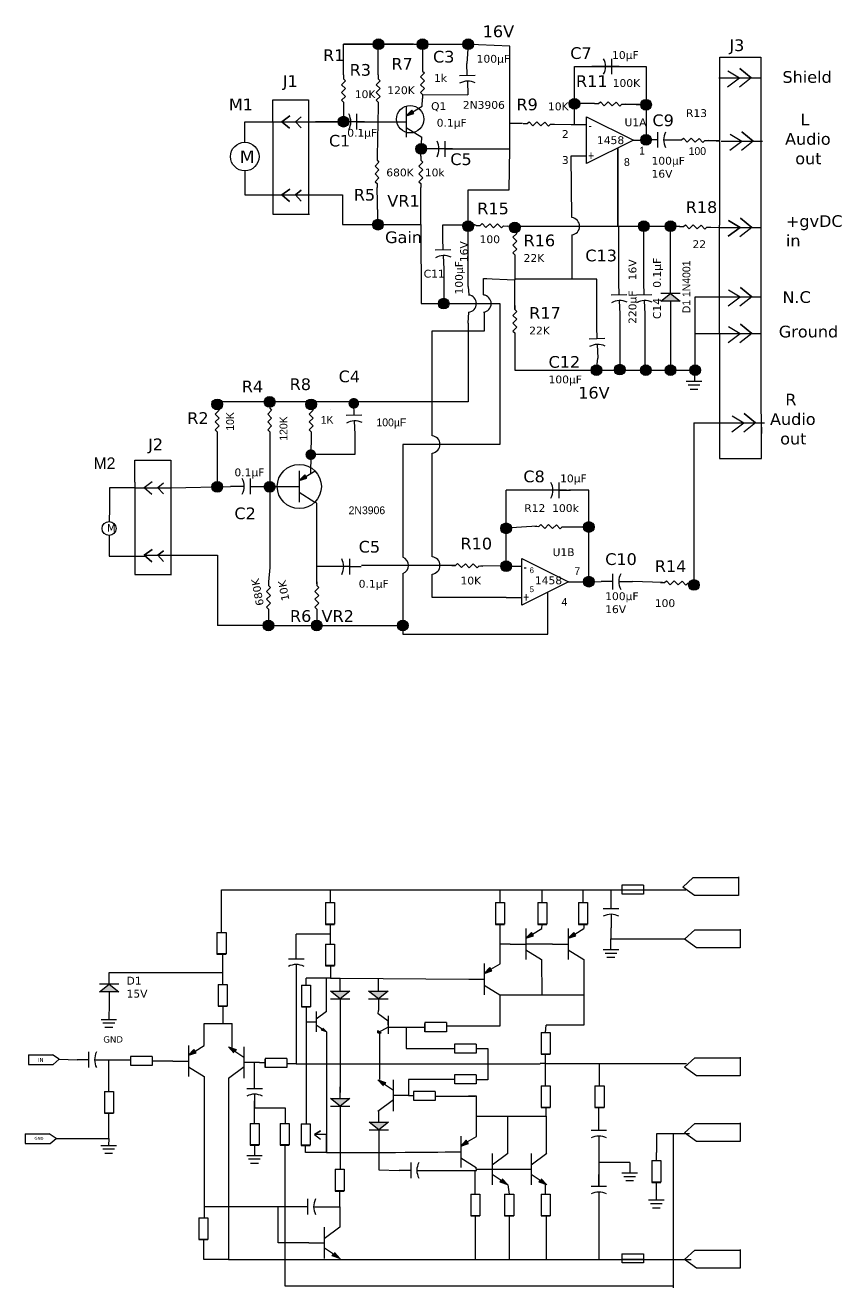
# Model space of a CAD drawing. Header units: inches. Extents: x 32.9 to 60.2, y 33.3 to 51.8.
# Drawn here: x 49.77 to 60.23, y 33.26 to 49.44 of the extents above; entities that cross this region are included whole.
import ezdxf

# ---------------------------------------------------------------- set-up
doc = ezdxf.new("R2010")
doc.units = ezdxf.units.IN
doc.header["$MEASUREMENT"] = 0
doc.linetypes.add('DASHEDX2', pattern=[1.5, 1, -0.5])

# ---------------------------------------------------------------- blocks, each defined once
blk = doc.blocks.new('Capacitor')
at = {"color": 7}
for p, q in [((0.15, 0), (0, 0)), ((0.15, -0.1), (0.15, 0.1)), ((0.225, 0), (0.4, 0))]:
    blk.add_line(p, q, dxfattribs=at)
blk.add_arc((0.4375, 0), 0.2125, 151.9275, 208.0725, dxfattribs=at)
blk = doc.blocks.new('Resistor')
at = {"color": 7}
blk.add_lwpolyline([(0, 0), (0.05, 0), (0.075, 0.025), (0.125, -0.025), (0.175, 0.025), (0.225, -0.025), (0.275, 0.025), (0.325, -0.025), (0.35, 0), (0.4, 0)], dxfattribs=at)
blk = doc.blocks.new('Transistor - PNP')
at = {"color": 7}
for p, q in [((0.200001, 0.2), (0.200001, -0.199999)), ((0.284805, 0.127992), (0.4024, 0.199023)), ((0, 0), (0.200001, 0)), ((0.271557, 0.149194), (0.200001, 0.075)), ((0.200001, 0.075), (0.298053, 0.106791)), ((0.284805, 0.127992), (0.271557, 0.149194)), ((0.298053, 0.106791), (0.284805, 0.127992)), ((0.200001, -0.074999), (0.400001, -0.199999))]:
    blk.add_line(p, q, dxfattribs=at)
blk.add_solid([(0.200001, 0.075), (0.298053, 0.106791), (0.271557, 0.149194)], dxfattribs=at)
blk = doc.blocks.new('Operational Amplifier')
at = {"color": 7}
for p, q in [((0.200001, 0.5), (0.800001, 0.200001)), ((0.200001, -0.099999), (0.200001, 0.5)), ((0, 0.400001), (0.200001, 0.400001)), ((0.800001, 0.200001), (0.200001, -0.099999)), ((0.800001, 0.200001), (1, 0.200001)), ((0, 0), (0.200001, 0))]:
    blk.add_line(p, q, dxfattribs=at)
at = {"color": 7, "width": 0.833}
for s, p in [('-', (0.222555, 0.33127)), ('+', (0.218213, -0.056269))]:
    blk.add_text(s, height=0.12, dxfattribs=at).set_placement(p)
blk = doc.blocks.new('Diode')
at = {"color": 7}
for p, q in [((0.15, 0), (0, 0)), ((0.15, 0.125), (0.25, 0)), ((0.15, -0.125), (0.15, 0.125)), ((0.25, 0), (0.15, -0.125)), ((0.25, -0.125), (0.25, 0.125)), ((0.25, 0), (0.4, 0))]:
    blk.add_line(p, q, dxfattribs=at)
blk.add_solid([(0.15, -0.125), (0.25, 0), (0.15, 0.125)], dxfattribs=at)
blk = doc.blocks.new('Ground')
at = {"color": 7}
for p, q in [((-0.1, 0), (0.1, 0)), ((0.075, -0.05), (-0.075, -0.05)), ((-0.05, -0.1), (0.05, -0.1))]:
    blk.add_line(p, q, dxfattribs=at)
blk = doc.blocks.new('Transistor - NPN')
at = {"color": 7}
for p, q in [((0.199999, 0.2), (0.199999, -0.2)), ((0.399999, 0.2), (0.199999, 0.05)), ((0, 0), (0.199999, 0)), ((0.316132, -0.145536), (0.201153, -0.069033)), ((0.302516, -0.166503), (0.316132, -0.145536)), ((0.329748, -0.124569), (0.399999, -0.2)), ((0.399999, -0.2), (0.302516, -0.166503))]:
    blk.add_line(p, q, dxfattribs=at)
blk.add_solid([(0.302516, -0.166503), (0.399999, -0.2), (0.329748, -0.124569)], dxfattribs=at)

msp = doc.modelspace()

# ---------------------------------------------------------------- hatches: boundary and pattern name
h = msp.add_hatch(color=256)
edge = h.paths.add_edge_path()
edge.add_arc((54.296, 49.201), 0.0688, 0, 360)
h = msp.add_hatch(color=256)
edge = h.paths.add_edge_path()
edge.add_arc((54.861, 49.201), 0.0688, 0, 360)
h = msp.add_hatch(color=256)
edge = h.paths.add_edge_path()
edge.add_arc((55.446, 49.201), 0.0688, 0, 360)
h = msp.add_hatch(color=256)
edge = h.paths.add_edge_path()
edge.add_arc((56.808, 48.438), 0.0688, 0, 360)
h = msp.add_hatch(color=256)
edge = h.paths.add_edge_path()
edge.add_arc((57.726, 48.426), 0.0688, 0, 360)
h = msp.add_hatch(color=256)
edge = h.paths.add_edge_path()
edge.add_arc((53.847, 48.209), 0.0688, 0, 360)
h = msp.add_hatch(color=256)
edge = h.paths.add_edge_path()
edge.add_arc((54.844, 47.86), 0.0688, 0, 360)
h = msp.add_hatch(color=256)
edge = h.paths.add_edge_path()
edge.add_arc((57.726, 47.976), 0.0688, 0, 360)
h = msp.add_hatch(color=256)
edge = h.paths.add_edge_path()
edge.add_arc((54.289, 46.889), 0.0688, 0, 360)
h = msp.add_hatch(color=256)
edge = h.paths.add_edge_path()
edge.add_arc((55.445, 46.869), 0.0688, 0, 360)
h = msp.add_hatch(color=256)
edge = h.paths.add_edge_path()
edge.add_arc((57.697, 46.869), 0.0688, 0, 360)
h = msp.add_hatch(color=256)
edge = h.paths.add_edge_path()
edge.add_arc((58.04, 46.869), 0.0688, 0, 360)
h = msp.add_hatch(color=256)
edge = h.paths.add_edge_path()
edge.add_arc((56.043, 46.852), 0.0688, 0, 360)
h = msp.add_hatch(color=256)
edge = h.paths.add_edge_path()
edge.add_arc((55.132, 45.877), 0.0688, 0, 360)
h = msp.add_hatch(color=256)
edge = h.paths.add_edge_path()
edge.add_arc((57.09, 45.024), 0.0688, 0, 360)
h = msp.add_hatch(color=256)
edge = h.paths.add_edge_path()
edge.add_arc((57.389, 45.031), 0.0688, 0, 360)
h = msp.add_hatch(color=256)
edge = h.paths.add_edge_path()
edge.add_arc((57.723, 45.024), 0.0688, 0, 360)
h = msp.add_hatch(color=256)
edge = h.paths.add_edge_path()
edge.add_arc((58.04, 45.024), 0.0688, 0, 360)
h = msp.add_hatch(color=256)
edge = h.paths.add_edge_path()
edge.add_arc((58.356, 45.024), 0.0688, 0, 360)
h = msp.add_hatch(color=256)
edge = h.paths.add_edge_path()
edge.add_arc((52.901, 44.617), 0.0688, 0, 360)
h = msp.add_hatch(color=256)
edge = h.paths.add_edge_path()
edge.add_arc((53.979, 44.599), 0.0688, 0, 360)
h = msp.add_hatch(color=256)
edge = h.paths.add_edge_path()
edge.add_arc((52.229, 44.585), 0.0688, 0, 360)
h = msp.add_hatch(color=256)
edge = h.paths.add_edge_path()
edge.add_arc((53.432, 44.585), 0.0688, 0, 360)
h = msp.add_hatch(color=256)
edge = h.paths.add_edge_path()
edge.add_arc((53.428, 43.941), 0.0688, 0, 360)
h = msp.add_hatch(color=256)
edge = h.paths.add_edge_path()
edge.add_arc((52.229, 43.528), 0.0688, 0, 360)
h = msp.add_hatch(color=256)
edge = h.paths.add_edge_path()
edge.add_arc((52.901, 43.528), 0.0688, 0, 360)
h = msp.add_hatch(color=256)
edge = h.paths.add_edge_path()
edge.add_arc((55.932, 42.997), 0.0688, 0, 360)
h = msp.add_hatch(color=256)
edge = h.paths.add_edge_path()
edge.add_arc((56.992, 43.014), 0.0688, 0, 360)
h = msp.add_hatch(color=256)
edge = h.paths.add_edge_path()
edge.add_arc((55.932, 42.511), 0.0688, 0, 360)
h = msp.add_hatch(color=256)
edge = h.paths.add_edge_path()
edge.add_arc((56.992, 42.313), 0.0688, 0, 360)
h = msp.add_hatch(color=256)
edge = h.paths.add_edge_path()
edge.add_arc((58.34, 42.271), 0.0688, 0, 360)
h = msp.add_hatch(color=256)
edge = h.paths.add_edge_path()
edge.add_arc((52.885, 41.751), 0.0688, 0, 360)
h = msp.add_hatch(color=256)
edge = h.paths.add_edge_path()
edge.add_arc((53.504, 41.751), 0.0688, 0, 360)
h = msp.add_hatch(color=256)
edge = h.paths.add_edge_path()
edge.add_arc((54.607, 41.751), 0.0688, 0, 360)
msp.add_hatch(color=256).paths.add_polyline_path([(54.289, 36.56), (54.332, 36.532), (54.289, 36.532)])

# ---------------------------------------------------------------- linework, layer by layer
for p, q in [((53.847, 48.808), (53.847, 49.201)), ((53.847, 49.201), (54.27, 49.201)), ((54.292, 49.201), (53.847, 49.201)), ((53.847, 49.201), (54.735, 49.201)), ((54.746, 49.201), (53.847, 49.201)), ((54.292, 48.808), (54.292, 49.201)), ((54.746, 49.201), (54.746, 49.201)), ((54.746, 49.201), (54.861, 49.201)), ((54.861, 49.201), (54.861, 48.883)), ((54.861, 49.201), (55.446, 49.201)), ((55.978, 49.178), (55.377, 49.201)), ((55.446, 49.201), (55.429, 48.954)), ((55.978, 48.192), (55.978, 49.178)), ((58.673, 47.967), (58.673, 49.037)), ((58.673, 49.037), (59.197, 49.037)), ((59.197, 49.037), (59.197, 44.544)), ((56.808, 48.438), (56.808, 48.916)), ((56.808, 48.916), (57.275, 48.916)), ((57.381, 48.916), (57.168, 48.916)), ((57.431, 48.916), (57.726, 48.916)), ((57.726, 48.916), (57.726, 48.429)), ((59.073, 48.77), (58.927, 48.889)), ((58.927, 48.889), (59.073, 48.77)), ((58.661, 48.77), (59.189, 48.77)), ((58.661, 48.77), (58.925, 48.77)), ((58.77, 48.656), (58.925, 48.77)), ((58.776, 48.86), (58.925, 48.77)), ((59.073, 48.77), (58.922, 48.65)), ((58.925, 48.77), (59.073, 48.77)), ((54.861, 48.558), (55.441, 48.554)), ((55.441, 48.554), (55.441, 48.554)), ((52.94, 48.209), (52.94, 48.489)), ((52.94, 48.489), (53.399, 48.489)), ((53.399, 48.489), (53.399, 47.024)), ((53.847, 48.408), (53.847, 48.209)), ((54.292, 48.408), (54.277, 47.765)), ((54.854, 48.408), (54.861, 48.508)), ((57.066, 48.441), (56.808, 48.441)), ((56.808, 48.171), (56.808, 48.438)), ((57.726, 48.429), (57.466, 48.432)), ((57.466, 48.432), (57.726, 48.426)), ((57.726, 48.426), (57.726, 47.971)), ((53.056, 48.209), (53.161, 48.285)), ((53.161, 48.285), (53.056, 48.209)), ((53.233, 48.209), (53.305, 48.269)), ((53.305, 48.269), (53.233, 48.209)), ((52.582, 47.945), (52.582, 48.209)), ((52.582, 48.209), (52.94, 48.209)), ((52.94, 48.209), (52.94, 47.024)), ((52.94, 48.209), (53.824, 48.209)), ((52.94, 48.209), (53.056, 48.209)), ((53.056, 48.209), (53.156, 48.126)), ((53.156, 48.126), (53.056, 48.209)), ((53.056, 48.209), (53.233, 48.209)), ((53.233, 48.209), (53.305, 48.131)), ((53.847, 48.209), (53.487, 48.209)), ((53.824, 48.209), (53.824, 48.209)), ((54.116, 48.209), (53.904, 48.209)), ((54.166, 48.209), (54.459, 48.209)), ((55.978, 47.86), (55.978, 48.192)), ((55.978, 48.192), (56.142, 48.192)), ((56.552, 48.176), (56.808, 48.171)), ((59.101, 47.959), (58.955, 48.078)), ((58.955, 48.078), (59.101, 47.959)), ((54.84, 47.765), (54.852, 48.009)), ((58.673, 47.957), (58.53, 47.967)), ((58.53, 47.967), (58.673, 47.967)), ((58.673, 46.882), (58.673, 47.957)), ((58.688, 47.959), (59.217, 47.959)), ((58.688, 47.959), (58.953, 47.959)), ((58.798, 47.845), (58.953, 47.959)), ((58.804, 48.049), (58.953, 47.959)), ((59.101, 47.959), (58.95, 47.839)), ((58.953, 47.959), (59.101, 47.959)), ((54.896, 47.86), (54.844, 47.86)), ((55.246, 47.86), (55.034, 47.86)), ((55.296, 47.86), (55.445, 47.86)), ((55.445, 47.86), (55.978, 47.86)), ((55.97, 47.334), (55.978, 47.86)), ((56.775, 46.98), (56.764, 47.771)), ((57.364, 46.869), (57.364, 47.871)), ((57.364, 47.871), (57.364, 46.869)), ((52.582, 47.579), (52.582, 47.27)), ((52.582, 47.27), (52.929, 47.27)), ((52.929, 47.27), (53.835, 47.27)), ((53.056, 47.27), (53.161, 47.346)), ((53.161, 47.346), (53.056, 47.27)), ((53.056, 47.27), (53.156, 47.187)), ((53.156, 47.187), (53.056, 47.27)), ((53.056, 47.27), (53.233, 47.27)), ((53.233, 47.27), (53.305, 47.33)), ((53.305, 47.33), (53.233, 47.27)), ((53.233, 47.27), (53.305, 47.192)), ((53.835, 47.27), (53.835, 46.889)), ((54.289, 46.985), (54.277, 47.365)), ((54.84, 46.889), (54.84, 47.365)), ((55.446, 46.886), (55.446, 47.334)), ((55.446, 47.334), (55.97, 47.334)), ((52.94, 47.024), (53.41, 47.024)), ((54.289, 46.889), (54.289, 47.082)), ((58.933, 46.854), (58.784, 46.944)), ((58.784, 46.944), (58.933, 46.854)), ((59.081, 46.854), (58.935, 46.973)), ((58.935, 46.973), (59.081, 46.854)), ((53.835, 46.889), (54.289, 46.889)), ((54.289, 46.889), (54.84, 46.889)), ((54.84, 46.889), (54.841, 45.877)), ((55.12, 46.718), (55.12, 46.886)), ((55.12, 46.886), (55.531, 46.886)), ((55.531, 46.886), (55.445, 46.886)), ((55.446, 46.097), (55.446, 46.886)), ((55.548, 46.88), (55.531, 46.886)), ((55.948, 46.872), (56.043, 46.869)), ((56.043, 46.852), (56.043, 46.869)), ((56.043, 46.869), (57.364, 46.869)), ((57.364, 46.869), (57.797, 46.869)), ((57.376, 46.142), (57.376, 46.869)), ((57.697, 46.142), (57.697, 46.869)), ((57.797, 46.869), (58.161, 46.869)), ((58.04, 46.157), (58.04, 46.869)), ((58.505, 46.858), (58.673, 46.854)), ((58.669, 45.494), (58.669, 46.882)), ((58.669, 46.854), (59.197, 46.854)), ((58.669, 46.854), (58.933, 46.854)), ((58.933, 46.854), (58.778, 46.74)), ((58.778, 46.74), (58.933, 46.854)), ((59.081, 46.854), (58.93, 46.734)), ((58.933, 46.854), (59.081, 46.854)), ((56.775, 46.759), (56.775, 46.189)), ((56.043, 46.452), (56.043, 46.182)), ((55.132, 46.318), (55.132, 45.877)), ((55.642, 45.988), (55.642, 46.198)), ((55.642, 46.198), (55.683, 46.197)), ((55.656, 46.198), (56.043, 46.182)), ((57.094, 46.189), (56.043, 46.189)), ((56.043, 45.801), (56.043, 46.182)), ((57.094, 45.579), (57.094, 46.189)), ((55.446, 46.097), (55.452, 45.988)), ((58.356, 45.024), (58.356, 45.963)), ((58.356, 45.963), (59.197, 45.963)), ((58.669, 45.963), (58.877, 45.963)), ((58.669, 45.963), (59.197, 45.963)), ((58.669, 45.963), (58.933, 45.963)), ((58.778, 45.849), (58.933, 45.963)), ((58.784, 46.053), (58.933, 45.963)), ((59.081, 45.963), (58.93, 45.843)), ((58.933, 45.963), (59.081, 45.963)), ((59.081, 45.963), (58.935, 46.082)), ((58.935, 46.082), (59.081, 45.963)), ((54.841, 45.877), (55.117, 45.877)), ((55.117, 45.877), (55.446, 45.877)), ((55.446, 45.877), (55.656, 45.877)), ((55.656, 45.877), (55.852, 45.877)), ((55.852, 45.877), (55.852, 44.072)), ((55.446, 45.627), (55.452, 45.767)), ((55.656, 45.728), (55.656, 45.769)), ((55.656, 45.527), (55.656, 45.728)), ((57.388, 45.742), (57.388, 45.649)), ((57.389, 45.704), (57.389, 45.031)), ((57.709, 45.742), (57.709, 45.024)), ((58.04, 45.757), (58.04, 45.024)), ((54.985, 44.183), (54.985, 45.527)), ((54.985, 45.527), (55.656, 45.527)), ((55.446, 45.627), (55.446, 44.617)), ((58.356, 45.494), (59.197, 45.494)), ((58.669, 45.494), (58.669, 44.211)), ((58.669, 45.494), (59.197, 45.494)), ((58.669, 45.494), (58.933, 45.494)), ((58.778, 45.38), (58.933, 45.494)), ((58.784, 45.583), (58.933, 45.494)), ((59.081, 45.494), (58.93, 45.374)), ((58.933, 45.494), (59.081, 45.494)), ((59.081, 45.494), (58.935, 45.613)), ((58.935, 45.613), (59.081, 45.494)), ((56.043, 45.451), (56.043, 45.024)), ((57.09, 45.024), (57.106, 45.179)), ((56.043, 45.024), (57.09, 45.024)), ((57.09, 45.024), (57.09, 45.024)), ((57.09, 45.024), (58.356, 45.024)), ((58.347, 45.074), (58.347, 44.882)), ((55.446, 44.617), (52.156, 44.617)), ((59.197, 44.544), (59.204, 44.211)), ((58.34, 44.348), (59.201, 44.348)), ((58.34, 44.348), (58.34, 42.271)), ((58.432, 44.348), (58.96, 44.348)), ((58.716, 44.348), (59.245, 44.348)), ((58.716, 44.348), (58.981, 44.348)), ((58.826, 44.234), (58.981, 44.348)), ((58.832, 44.438), (58.981, 44.348)), ((59.129, 44.348), (58.978, 44.228)), ((58.981, 44.348), (59.129, 44.348)), ((59.129, 44.348), (58.983, 44.467)), ((58.983, 44.467), (59.129, 44.348)), ((59.2, 44.378), (59.2, 43.892)), ((52.229, 44.185), (52.229, 43.528)), ((52.901, 44.185), (52.901, 42.496)), ((53.432, 44.185), (53.424, 43.697)), ((53.991, 44.199), (53.991, 43.941)), ((58.669, 44.211), (58.669, 43.892)), ((55.852, 44.072), (54.607, 44.072)), ((54.607, 44.072), (54.607, 42.625)), ((51.174, 43.59), (51.174, 43.869)), ((51.174, 43.869), (51.633, 43.869)), ((51.633, 43.869), (51.633, 42.405)), ((53.991, 43.941), (53.428, 43.941)), ((54.985, 42.631), (54.985, 43.962)), ((58.669, 43.892), (59.206, 43.892)), ((51.174, 43.59), (51.174, 42.405)), ((51.395, 43.592), (51.291, 43.515)), ((51.539, 43.575), (51.467, 43.515)), ((51.633, 43.515), (52.399, 43.535)), ((52.799, 43.535), (53.08, 43.534)), ((51.174, 43.515), (50.848, 43.515)), ((50.848, 43.515), (50.848, 43.25)), ((51.174, 43.515), (51.291, 43.515)), ((51.39, 43.432), (51.291, 43.515)), ((51.291, 43.515), (51.467, 43.515)), ((51.467, 43.515), (51.539, 43.437)), ((51.467, 43.515), (51.633, 43.515)), ((55.932, 42.511), (55.932, 43.484)), ((56.356, 43.484), (55.932, 43.484)), ((56.706, 43.484), (56.494, 43.484)), ((56.992, 43.484), (56.738, 43.484)), ((56.992, 42.313), (56.992, 43.484)), ((50.848, 43.25), (50.844, 43.084)), ((53.504, 43.319), (53.48, 43.334)), ((53.504, 42.287), (53.504, 43.319)), ((50.842, 42.905), (50.842, 42.638)), ((56.327, 43.023), (55.932, 42.997)), ((56.702, 43.014), (56.992, 43.014)), ((51.291, 42.651), (51.395, 42.727)), ((51.395, 42.727), (51.291, 42.651)), ((50.842, 42.638), (51.306, 42.638)), ((51.291, 42.651), (51.39, 42.567)), ((51.39, 42.567), (51.291, 42.651)), ((51.291, 42.651), (51.467, 42.651)), ((51.467, 42.651), (51.539, 42.71)), ((51.539, 42.71), (51.467, 42.651)), ((51.467, 42.651), (51.539, 42.572)), ((51.467, 42.651), (52.234, 42.651)), ((52.234, 42.651), (52.234, 41.763)), ((51.174, 42.405), (51.644, 42.405)), ((52.901, 42.496), (52.885, 42.312)), ((53.675, 42.506), (53.504, 42.506)), ((53.919, 42.506), (53.706, 42.506)), ((55.285, 42.521), (54.076, 42.521)), ((54.607, 42.417), (54.607, 41.64)), ((54.985, 42.111), (54.985, 42.41)), ((55.932, 42.511), (55.61, 42.514)), ((56.832, 42.311), (57.152, 42.314)), ((57.937, 42.301), (57.552, 42.314)), ((55.932, 42.111), (54.985, 42.111)), ((56.468, 41.64), (56.468, 42.179)), ((52.885, 41.912), (52.885, 41.751)), ((53.504, 41.912), (53.504, 41.751)), ((52.234, 41.763), (52.234, 41.751)), ((52.885, 41.751), (52.234, 41.751)), ((52.885, 41.751), (54.607, 41.751)), ((54.607, 41.64), (56.468, 41.64)), ((58.198, 38.399), (58.328, 38.52)), ((58.328, 38.52), (58.911, 38.52)), ((58.911, 38.53), (58.911, 38.289)), ((52.283, 37.818), (52.283, 38.365)), ((52.283, 38.365), (53.678, 38.365)), ((53.678, 38.365), (53.678, 38.205)), ((53.678, 38.365), (55.881, 38.365)), ((55.855, 38.2), (55.855, 38.365)), ((55.881, 38.365), (57.151, 38.365)), ((56.395, 38.2), (56.395, 38.365)), ((56.918, 38.2), (56.918, 38.365)), ((57.151, 38.365), (58.238, 38.365)), ((57.277, 38.275), (57.277, 38.365)), ((57.695, 38.423), (57.416, 38.423)), ((57.416, 38.423), (57.416, 38.307)), ((57.419, 38.307), (57.419, 38.414)), ((57.695, 38.423), (57.695, 38.307)), ((58.348, 38.289), (58.198, 38.399)), ((53.617, 38.2), (53.733, 38.2)), ((53.617, 38.2), (53.617, 37.921)), ((53.733, 38.2), (53.733, 37.924)), ((55.797, 38.2), (55.913, 38.2)), ((55.797, 38.2), (55.797, 37.921)), ((55.913, 38.2), (55.913, 37.924)), ((56.337, 38.2), (56.453, 38.2)), ((56.337, 38.2), (56.337, 37.921)), ((56.453, 38.2), (56.453, 37.924)), ((56.861, 38.2), (56.976, 38.2)), ((56.861, 38.2), (56.861, 37.921)), ((56.976, 38.2), (56.976, 37.924)), ((57.695, 38.307), (57.419, 38.307)), ((58.911, 38.289), (58.348, 38.289)), ((53.617, 37.921), (53.733, 37.921)), ((53.733, 37.924), (53.626, 37.924)), ((53.675, 37.921), (53.675, 37.668)), ((55.797, 37.921), (55.913, 37.921)), ((55.913, 37.924), (55.806, 37.924)), ((55.855, 37.616), (55.855, 37.921)), ((56.337, 37.921), (56.453, 37.921)), ((56.453, 37.924), (56.346, 37.924)), ((56.388, 37.868), (56.395, 37.921)), ((56.861, 37.921), (56.976, 37.921)), ((56.976, 37.924), (56.869, 37.924)), ((56.931, 37.868), (56.931, 37.921)), ((57.275, 37.599), (57.277, 37.875)), ((52.225, 37.818), (52.341, 37.818)), ((52.225, 37.818), (52.225, 37.54)), ((52.341, 37.818), (52.341, 37.542)), ((53.675, 37.795), (53.241, 37.795)), ((53.241, 37.631), (53.241, 37.795)), ((57.276, 37.737), (58.236, 37.737)), ((58.22, 37.729), (58.351, 37.849)), ((58.371, 37.618), (58.22, 37.729)), ((58.351, 37.849), (58.933, 37.849)), ((58.933, 37.859), (58.933, 37.618)), ((52.341, 37.542), (52.234, 37.542)), ((53.617, 37.668), (53.733, 37.668)), ((53.617, 37.668), (53.617, 37.39)), ((53.733, 37.668), (53.733, 37.392)), ((55.986, 37.669), (55.855, 37.669)), ((55.855, 37.416), (55.855, 37.616)), ((56.528, 37.669), (56.186, 37.669)), ((58.933, 37.618), (58.371, 37.618)), ((52.225, 37.54), (52.341, 37.54)), ((52.299, 37.299), (52.299, 37.54)), ((53.617, 37.39), (53.733, 37.39)), ((53.733, 37.392), (53.626, 37.392)), ((53.679, 37.392), (53.679, 37.232)), ((56.386, 37.469), (56.39, 37.017)), ((56.928, 37.469), (56.928, 36.63)), ((52.299, 37.299), (50.843, 37.299)), ((52.299, 37.151), (52.299, 37.299)), ((53.241, 37.231), (53.241, 36.134)), ((53.484, 37.232), (53.367, 37.232)), ((53.367, 37.142), (53.367, 37.232)), ((53.679, 37.232), (53.484, 37.232)), ((53.628, 36.804), (53.628, 37.232)), ((53.679, 37.232), (53.805, 37.232)), ((53.805, 37.216), (53.805, 37.232)), ((53.805, 37.232), (55.452, 37.217)), ((54.294, 37.216), (54.294, 37.227)), ((52.241, 37.151), (52.357, 37.151)), ((52.241, 37.151), (52.241, 36.872)), ((52.357, 37.151), (52.357, 36.874)), ((53.309, 37.142), (53.425, 37.142)), ((53.309, 37.142), (53.309, 36.863)), ((53.425, 37.142), (53.425, 36.865)), ((50.843, 36.905), (50.839, 36.703)), ((55.852, 37.017), (55.852, 36.617)), ((55.852, 37.017), (56.928, 37.017)), ((52.241, 36.872), (52.357, 36.872)), ((52.357, 36.874), (52.25, 36.874)), ((52.299, 36.872), (52.299, 36.65)), ((53.309, 36.863), (53.425, 36.863)), ((53.425, 36.865), (53.318, 36.865)), ((53.367, 36.863), (53.367, 36.443)), ((53.805, 36.816), (53.805, 35.765)), ((54.293, 36.773), (54.294, 36.816)), ((54.419, 36.678), (54.293, 36.773)), ((54.419, 36.748), (54.419, 36.516)), ((52.061, 36.368), (52.061, 36.65)), ((52.061, 36.65), (52.27, 36.65)), ((52.166, 36.65), (52.299, 36.65)), ((52.299, 36.65), (52.421, 36.65)), ((52.421, 36.335), (52.421, 36.65)), ((54.419, 36.602), (54.289, 36.532)), ((54.892, 36.598), (54.412, 36.598)), ((54.419, 36.632), (54.419, 36.678)), ((54.419, 36.655), (54.419, 36.602)), ((54.652, 36.598), (54.652, 36.329)), ((55.168, 36.661), (54.889, 36.661)), ((54.889, 36.661), (54.889, 36.545)), ((54.892, 36.545), (54.892, 36.652)), ((55.168, 36.661), (55.168, 36.545)), ((55.852, 36.617), (55.168, 36.617)), ((56.439, 36.536), (56.446, 36.63)), ((56.928, 36.63), (56.446, 36.63)), ((56.446, 36.63), (56.446, 36.63)), ((53.367, 36.443), (53.367, 35.365)), ((53.628, 36.543), (53.628, 34.998)), ((54.289, 36.532), (54.289, 36.56)), ((54.289, 36.56), (54.332, 36.532)), ((54.289, 36.532), (54.332, 36.532)), ((54.332, 36.532), (54.289, 36.532)), ((54.31, 36.532), (54.31, 35.932)), ((55.168, 36.545), (54.892, 36.545)), ((56.381, 36.536), (56.497, 36.536)), ((56.381, 36.536), (56.381, 36.257)), ((56.497, 36.536), (56.497, 36.259)), ((49.807, 36.25), (49.807, 36.126)), ((49.807, 36.25), (50.115, 36.25)), ((50.204, 36.191), (50.115, 36.25)), ((54.652, 36.329), (55.273, 36.329)), ((55.549, 36.386), (55.27, 36.386)), ((55.27, 36.386), (55.27, 36.27)), ((55.273, 36.27), (55.273, 36.377)), ((55.549, 36.27), (55.273, 36.27)), ((55.549, 36.386), (55.549, 36.27)), ((55.549, 36.328), (55.699, 36.328)), ((55.699, 36.328), (55.699, 35.93)), ((56.381, 36.257), (56.497, 36.257)), ((56.497, 36.259), (56.39, 36.259)), ((56.439, 36.137), (56.439, 36.257)), ((49.807, 36.126), (50.124, 36.126)), ((50.124, 36.126), (50.204, 36.191)), ((50.124, 36.126), (50.124, 36.126)), ((50.204, 36.191), (50.431, 36.185)), ((50.744, 36.185), (50.841, 36.185)), ((50.831, 36.185), (51.119, 36.185)), ((50.841, 35.779), (50.841, 36.185)), ((51.395, 36.227), (51.116, 36.227)), ((51.116, 36.227), (51.116, 36.111)), ((51.119, 36.111), (51.119, 36.218)), ((51.395, 36.111), (51.119, 36.111)), ((51.395, 36.227), (51.395, 36.111)), ((51.659, 36.169), (51.395, 36.169)), ((52.708, 35.969), (52.708, 36.151)), ((52.772, 36.151), (52.841, 36.151)), ((53.12, 36.2), (52.841, 36.2)), ((52.841, 36.2), (52.841, 36.084)), ((52.844, 36.084), (52.844, 36.191)), ((53.12, 36.2), (53.12, 36.084)), ((53.241, 36.134), (53.12, 36.134)), ((53.241, 36.134), (54.635, 36.134)), ((54.635, 36.134), (56.37, 36.134)), ((56.439, 36.137), (56.37, 36.137)), ((56.439, 35.851), (56.439, 36.137)), ((56.439, 36.137), (58.245, 36.137)), ((57.129, 35.851), (57.129, 36.137)), ((58.22, 36.09), (58.351, 36.21)), ((58.371, 35.979), (58.22, 36.09)), ((58.351, 36.21), (58.933, 36.21)), ((58.933, 36.22), (58.933, 35.979)), ((52.059, 35.969), (52.059, 34.302)), ((52.372, 35.951), (52.372, 33.625)), ((53.12, 36.084), (52.844, 36.084)), ((55.27, 35.934), (54.68, 35.934)), ((54.68, 35.934), (54.68, 35.727)), ((55.549, 35.992), (55.27, 35.992)), ((55.27, 35.992), (55.27, 35.876)), ((55.273, 35.876), (55.273, 35.983)), ((55.549, 35.992), (55.549, 35.876)), ((55.699, 35.93), (55.549, 35.93)), ((58.933, 35.979), (58.371, 35.979)), ((50.783, 35.779), (50.899, 35.779)), ((50.783, 35.779), (50.783, 35.5)), ((50.899, 35.779), (50.899, 35.502)), ((55.024, 35.778), (54.746, 35.778)), ((54.746, 35.778), (54.746, 35.662)), ((54.748, 35.662), (54.748, 35.769)), ((55.024, 35.778), (55.024, 35.662)), ((55.549, 35.876), (55.273, 35.876)), ((56.381, 35.851), (56.497, 35.851)), ((56.381, 35.851), (56.381, 35.573)), ((56.497, 35.851), (56.497, 35.575)), ((57.071, 35.851), (57.187, 35.851)), ((57.071, 35.851), (57.071, 35.573)), ((57.187, 35.851), (57.187, 35.575)), ((52.707, 35.37), (52.708, 35.657)), ((54.68, 35.727), (54.746, 35.727)), ((55.024, 35.662), (54.748, 35.662)), ((55.024, 35.72), (55.537, 35.72)), ((55.552, 35.72), (55.448, 35.72)), ((55.552, 35.203), (55.552, 35.72)), ((50.783, 35.5), (50.899, 35.5)), ((50.899, 35.502), (50.792, 35.502)), ((50.84, 35.176), (50.841, 35.5)), ((52.708, 35.569), (53.101, 35.569)), ((53.101, 35.569), (53.101, 35.37)), ((53.805, 35.44), (53.805, 34.998)), ((55.552, 35.461), (56.444, 35.461)), ((55.952, 34.984), (55.952, 35.461)), ((56.381, 35.573), (56.497, 35.573)), ((56.497, 35.575), (56.39, 35.575)), ((56.444, 35.461), (56.444, 35.573)), ((56.444, 35.461), (56.444, 34.984)), ((57.071, 35.573), (57.187, 35.573)), ((57.187, 35.575), (57.08, 35.575)), ((57.121, 35.433), (57.121, 35.573)), ((52.649, 35.37), (52.765, 35.37)), ((52.649, 35.37), (52.649, 35.091)), ((52.765, 35.37), (52.765, 35.094)), ((53.036, 35.37), (53.152, 35.37)), ((53.036, 35.37), (53.036, 35.091)), ((53.152, 35.37), (53.152, 35.094)), ((53.303, 35.365), (53.419, 35.365)), ((53.303, 35.365), (53.303, 35.087)), ((53.419, 35.365), (53.419, 35.089)), ((58.22, 35.248), (58.351, 35.368)), ((58.351, 35.368), (58.933, 35.368)), ((58.933, 35.378), (58.933, 35.138)), ((49.767, 35.235), (49.767, 35.112)), ((49.767, 35.235), (50.076, 35.235)), ((50.164, 35.176), (50.076, 35.235)), ((50.085, 35.112), (50.164, 35.176)), ((50.164, 35.176), (50.84, 35.176)), ((50.84, 35.176), (50.836, 35.088)), ((53.476, 35.227), (53.552, 35.273)), ((53.552, 35.273), (53.476, 35.227)), ((53.628, 35.227), (53.476, 35.227)), ((53.476, 35.227), (53.552, 35.166)), ((53.628, 34.998), (53.628, 35.227)), ((54.3, 35.137), (54.3, 34.998)), ((58.284, 35.238), (57.859, 35.238)), ((57.859, 35.238), (57.859, 34.995)), ((58.072, 35.238), (58.072, 33.263)), ((58.371, 35.138), (58.22, 35.248)), ((58.933, 35.138), (58.371, 35.138)), ((49.767, 35.112), (50.085, 35.112)), ((50.085, 35.112), (50.085, 35.112)), ((52.649, 35.091), (52.765, 35.091)), ((52.765, 35.094), (52.658, 35.094)), ((52.707, 35.091), (52.707, 34.96)), ((53.036, 35.091), (53.152, 35.091)), ((53.152, 35.094), (53.045, 35.094)), ((53.094, 35.091), (53.094, 33.288)), ((53.303, 35.087), (53.419, 35.087)), ((53.419, 35.089), (53.312, 35.089)), ((53.361, 34.998), (53.361, 35.087)), ((53.628, 34.998), (53.361, 34.998)), ((53.628, 34.998), (54.514, 34.998)), ((53.805, 34.998), (53.805, 34.782)), ((54.3, 34.998), (54.3, 34.774)), ((54.514, 34.998), (54.638, 35)), ((54.638, 35), (55.056, 35)), ((54.963, 35), (55.15, 35.004)), ((57.121, 35.033), (57.121, 34.565)), ((57.859, 34.893), (57.859, 34.995)), ((55.554, 34.768), (55.55, 34.804)), ((57.516, 34.868), (57.121, 34.868)), ((57.516, 34.868), (57.516, 34.736)), ((57.801, 34.893), (57.917, 34.893)), ((57.801, 34.893), (57.801, 34.614)), ((57.917, 34.893), (57.917, 34.617)), ((53.741, 34.782), (53.857, 34.782)), ((53.741, 34.782), (53.741, 34.503)), ((53.857, 34.782), (53.857, 34.506)), ((54.3, 34.774), (54.563, 34.768)), ((54.963, 34.768), (55.554, 34.768)), ((55.537, 34.463), (55.537, 34.768)), ((55.752, 34.784), (56.052, 34.784)), ((53.741, 34.503), (53.857, 34.503)), ((53.857, 34.506), (53.75, 34.506)), ((53.801, 34.302), (53.801, 34.503)), ((55.952, 34.584), (55.971, 34.463)), ((56.439, 34.463), (56.439, 34.598)), ((57.801, 34.614), (57.917, 34.614)), ((57.917, 34.617), (57.81, 34.617)), ((57.859, 34.388), (57.859, 34.614)), ((55.479, 34.463), (55.595, 34.463)), ((55.479, 34.463), (55.479, 34.184)), ((55.595, 34.463), (55.595, 34.187)), ((55.913, 34.463), (56.029, 34.463)), ((55.913, 34.463), (55.913, 34.184)), ((56.029, 34.463), (56.029, 34.187)), ((56.381, 34.463), (56.497, 34.463)), ((56.381, 34.463), (56.381, 34.184)), ((56.497, 34.463), (56.497, 34.187)), ((57.121, 34.315), (57.121, 33.625)), ((51.994, 34.159), (52.11, 34.159)), ((51.994, 34.159), (51.994, 33.881)), ((53.239, 34.302), (52.059, 34.302)), ((52.059, 34.302), (52.059, 34.159)), ((52.11, 34.159), (52.11, 33.883)), ((53.01, 33.84), (53.01, 34.302)), ((53.639, 34.302), (53.801, 34.302)), ((53.801, 34.302), (53.801, 34.04)), ((55.479, 34.184), (55.595, 34.184)), ((55.595, 34.187), (55.488, 34.187)), ((55.537, 34.184), (55.537, 33.625)), ((55.913, 34.184), (56.029, 34.184)), ((56.029, 34.187), (55.922, 34.187)), ((55.971, 34.184), (55.971, 33.625)), ((56.381, 34.184), (56.497, 34.184)), ((56.497, 34.187), (56.39, 34.187)), ((56.444, 34.187), (56.444, 33.625)), ((51.994, 33.881), (52.11, 33.881)), ((52.11, 33.883), (52.003, 33.883)), ((52.057, 33.625), (52.057, 33.883)), ((53.401, 33.84), (53.01, 33.84)), ((57.416, 33.696), (57.416, 33.581)), ((57.416, 33.696), (57.695, 33.696)), ((57.695, 33.696), (57.695, 33.581)), ((58.22, 33.624), (58.351, 33.745)), ((58.351, 33.745), (58.933, 33.745)), ((58.933, 33.755), (58.933, 33.514)), ((52.372, 33.625), (52.057, 33.625)), ((52.372, 33.625), (58.305, 33.625)), ((53.801, 33.64), (53.801, 33.625)), ((57.695, 33.625), (57.416, 33.625)), ((57.695, 33.625), (57.416, 33.625)), ((57.695, 33.581), (57.419, 33.581)), ((58.371, 33.514), (58.22, 33.624)), ((58.933, 33.514), (58.371, 33.514)), ((53.094, 33.288), (58.072, 33.288))]:
    msp.add_line(p, q)
at = {"linetype": 'DASHEDX2'}
msp.add_line((53.675, 44.52), (53.675, 44.52), dxfattribs=at)
for centre, radius in [((54.296, 49.201), 0.0688), ((54.861, 49.201), 0.0688), ((55.446, 49.201), 0.0688), ((54.702, 48.24), 0.176), ((56.808, 48.438), 0.0688), ((57.726, 48.426), 0.0688), ((53.847, 48.209), 0.0688), ((52.582, 47.762), 0.183), ((54.844, 47.86), 0.0688), ((57.726, 47.976), 0.0688), ((54.289, 46.889), 0.0688), ((55.445, 46.869), 0.0688), ((57.697, 46.869), 0.0688), ((58.04, 46.869), 0.0688), ((56.043, 46.852), 0.0688), ((55.132, 45.877), 0.0688), ((57.09, 45.024), 0.0688), ((57.389, 45.031), 0.0688), ((57.723, 45.024), 0.0688), ((58.04, 45.024), 0.0688), ((58.356, 45.024), 0.0688), ((52.901, 44.617), 0.0688), ((52.229, 44.585), 0.0688), ((53.432, 44.585), 0.0688), ((53.281, 43.533), 0.283), ((52.229, 43.528), 0.0688), ((52.901, 43.528), 0.0688), ((50.842, 42.994), 0.0893), ((55.932, 42.997), 0.0688), ((56.992, 43.014), 0.0688), ((55.932, 42.511), 0.0688), ((56.992, 42.313), 0.0688), ((58.34, 42.271), 0.0688), ((52.885, 41.751), 0.0688), ((53.504, 41.751), 0.0688), ((54.607, 41.751), 0.0688)]:
    msp.add_circle(centre, radius)
for centre, start, end in [((56.763, 46.869), 275.9717, 84.0283), ((55.44, 45.877), 275.9717, 84.0283), ((55.63, 45.877), 275.9717, 84.0283), ((54.973, 44.072), 275.9717, 84.0283), ((54.569, 42.521), 290.0827, 69.9173), ((54.973, 42.521), 275.9717, 84.0283)]:
    msp.add_arc(centre, 0.111, start, end)

# ---------------------------------------------------------------- block references
for name, p, rotation in [('Resistor', (54.861, 48.908), 270), ('Capacitor', (55.429, 48.954), 271.7054171298831), ('Capacitor', (57.431, 48.916), 180), ('Resistor', (53.847, 48.808), 270), ('Resistor', (54.292, 48.808), 270), ('Resistor', (57.066, 48.441), 358.7496304729101), ('Capacitor', (54.166, 48.209), 180), ('Resistor', (56.152, 48.185), 358.7496304729101), ('Capacitor', (55.296, 47.86), 180), ('Resistor', (58.13, 47.976), 358.7496304729101), ('Resistor', (54.277, 47.765), 270), ('Resistor', (54.84, 47.765), 270), ('Resistor', (55.548, 46.88), 358.7496304729101), ('Resistor', (56.043, 46.852), 270), ('Resistor', (58.155, 46.865), 358.7496304729101), ('Capacitor', (55.12, 46.718), 271.7054171298831), ('Capacitor', (57.376, 46.142), 271.7054171298831), ('Capacitor', (57.697, 46.142), 271.7054171298831), ('Diode', (58.04, 45.757), 90), ('Resistor', (56.043, 45.851), 270), ('Capacitor', (57.094, 45.579), 271.7054171298831), ('Resistor', (52.229, 44.585), 270), ('Resistor', (52.901, 44.585), 270), ('Resistor', (53.432, 44.585), 270), ('Capacitor', (53.979, 44.599), 271.7054171298831), ('Capacitor', (52.799, 43.535), 180), ('Capacitor', (56.756, 43.484), 180), ('Resistor', (56.302, 43.023), 358.7496304729101), ('Capacitor', (54.075, 42.506), 180), ('Resistor', (55.235, 42.522), 358.7496304729101), ('Resistor', (52.885, 42.312), 270), ('Resistor', (53.504, 42.312), 270), ('Resistor', (57.912, 42.302), 358.7496304729101), ('Capacitor', (57.277, 38.275), 270), ('Capacitor', (53.241, 37.631), 270), ('Diode', (50.843, 36.905), 90), ('Diode', (53.805, 37.216), 270), ('Diode', (54.294, 37.216), 270), ('Transistor - NPN', (52.772, 36.151), 180), ('Capacitor', (52.708, 35.969), 270), ('Transistor - NPN', (54.688, 35.727), 180), ('Diode', (53.805, 35.84), 270), ('Diode', (54.3, 35.537), 270), ('Capacitor', (57.121, 35.433), 270), ('Capacitor', (57.121, 34.715), 270)]:
    msp.add_blockref(name, p, dxfattribs=dict(rotation=rotation))
for name, p in [('Transistor - PNP', (54.452, 48.209)), ('Operational Amplifier', (56.764, 47.771)), ('Capacitor', (57.726, 47.976)), ('Ground', (58.34, 44.882)), ('Transistor - PNP', (53.08, 43.534)), ('Operational Amplifier', (55.932, 42.111)), ('Capacitor', (57.152, 42.314)), ('Transistor - PNP', (55.986, 37.669)), ('Transistor - PNP', (56.528, 37.669)), ('Ground', (57.275, 37.599)), ('Transistor - PNP', (55.452, 37.217)), ('Ground', (50.839, 36.703)), ('Capacitor', (50.431, 36.185)), ('Transistor - PNP', (51.659, 36.169)), ('Transistor - PNP', (55.15, 35.004)), ('Ground', (50.836, 35.088)), ('Ground', (52.706, 34.96)), ('Transistor - NPN', (55.552, 34.784)), ('Transistor - NPN', (56.052, 34.784)), ('Capacitor', (54.563, 34.768)), ('Ground', (57.515, 34.736)), ('Capacitor', (53.239, 34.302)), ('Ground', (57.859, 34.388)), ('Transistor - NPN', (53.401, 33.84))]:
    msp.add_blockref(name, p)
at = {"xscale": 0.6533572344261529, "yscale": 0.6533572344261529, "zscale": 0.6533572344261508}
msp.add_blockref('Transistor - NPN', (53.367, 36.673), dxfattribs=at)

# ---------------------------------------------------------------- texts
at = {"attachment_point": 1}
for s, insert, char_height, width in [('{\\fVerdana|b0|i0|c0|p34;16V}', (55.632, 49.442), 0.15, 1.37987), ('{\\fVerdana|b0|i0|c0|p34;J3}', (58.794, 49.264), 0.15, 0.92931), ('{\\fVerdana|b0|i0|c0|p34;R1}', (53.585, 49.136), 0.15, 1.22572), ('{\\fVerdana|b0|i0|c0|p34;C3}', (54.995, 49.117), 0.15, 1.48401), ('{\\fVerdana|b0|i0|c0|p34;100µF}', (55.554, 49.065), 0.1, 1.5491), ('{\\fVerdana|b0|i0|c0|p34;C7    \\H0.6667x;10µF}', (56.754, 49.163), 0.15, 2.44116), ('{\\fVerdana|b0|i0|c0|p34;R3}', (53.926, 48.948), 0.15, 1.40591), ('{\\fVerdana|b0|i0|c0|p34;\\H0.75x;R7}', (54.461, 49.026), 0.2, 1.21064), ('{\\fVerdana|b0|i0|c0|p34;J1}', (53.068, 48.805), 0.15, 1.48401), ('{\\fVerdana|b0|i0|c0|p34;1k}', (55.008, 48.818), 0.1, 1.56212), ('{\\fVerdana|b0|i0|c0|p34;R11 \\H0.6667x;100K}', (56.828, 48.804), 0.15, 1.64371), ('{\\fVerdana|b0|i0|c0|p34;Shield}', (59.474, 48.857), 0.15, 1.3713), ('{\\fVerdana|b0|i0|c0|p34;10K}', (53.992, 48.611), 0.1, 2.4343), ('{\\fVerdana|b0|i0|c0|p34;120K}', (54.409, 48.662), 0.1, 1.56212), ('{\\fVerdana|b0|i0|c0|p34;M1}', (52.378, 48.505), 0.15, 1.27573), ('{\\fVerdana|b0|i0|c0|p34;Q1}', (54.97, 48.458), 0.1, 0.61394), ('{\\fVerdana|b0|i0|c0|p34;2N3906}', (55.377, 48.474), 0.1, 1.48677), ('{\\fVerdana|b0|i0|c0|p34;R9  \\H0.6667x;10K}', (56.064, 48.505), 0.15, 1.67133), ('{\\fVerdana|b0|i0|c0|p34;0.1µF}', (55.042, 48.245), 0.1, 1.35384), ('{\\fVerdana|b0|i0|c0|p34;U1A}', (57.45, 48.251), 0.1, 0.91136), ('{\\fVerdana|b0|i0|c0|p34;C9}', (57.808, 48.302), 0.15, 0.48732), ('{\\fVerdana|b0|i0|c0|p34;R13}', (58.238, 48.369), 0.1, 0.69131), ('{\\fVerdana|b0|i0|c0|p34;   L\\PAudio\\P  out}', (59.508, 48.313), 0.15, 1.17864), ('{\\fVerdana|b0|i0|c0|p34;0.1µF}', (53.895, 48.117), 0.1, 1.34082), ('{\\fVerdana|b0|i0|c0|p34;2\\P\\P3}', (56.647, 48.101), 0.1, 0.47196), ('{\\fVerdana|b0|i0|c0|p34;C1}', (53.661, 48.039), 0.14801, 1.27165), ('{\\fVerdana|b0|i0|c0|p34;1458}', (57.097, 48.022), 0.1, 0.80758), ('{\\fVerdana|b0|i0|c0|p34;M}', (52.518, 47.839), 0.1592, 1.05695), ('{\\fVerdana|b0|i0|c0|p34;C5}', (55.216, 47.803), 0.15, 0.82011), ('8', (57.443, 47.741), 0.1, 0.24356), ('1', (57.638, 47.887), 0.1, 0.21792), ('{\\fVerdana|b0|i0|c0|p34;100µF\\P16V}', (57.796, 47.758), 0.1, 0.50999), ('100', (58.272, 47.882), 0.1, 0.62332), ('{\\fVerdana|b0|i0|c0|p34;680K}', (54.396, 47.608), 0.1, 1.23668), ('{\\fVerdana|b0|i0|c0|p34;10k}', (54.89, 47.608), 0.1, 1.35384), ('{\\fVerdana|b0|i0|c0|p34;R5}', (53.979, 47.348), 0.15, 1.88756), ('{\\fVerdana|b0|i0|c0|p34;VR1}', (54.409, 47.269), 0.15, 1.41893), ('{\\fVerdana|b0|i0|c0|p34;R15}', (55.562, 47.172), 0.15, 0.81003), ('{\\fVerdana|b0|i0|c0|p34;R18\\P\\P\\H0.6667x;  22}', (58.234, 47.189), 0.15, 0.46465), ('{\\fVerdana|b0|i0|c0|p34;+gvDC\\Pin}', (59.519, 47.01), 0.15, 1.46196), ('{\\fVerdana|b0|i0|c0|p34;Gain}', (54.38, 46.803), 0.15, 1.53804), ('{\\fVerdana|b0|i0|c0|p34;100}', (55.592, 46.752), 0.1, 1.24068), ('{\\fVerdana|b0|i0|c0|p34;R16\\P\\H0.6667x;22K}', (56.156, 46.762), 0.15, 0.45116), ('{\\fVerdana|b0|i0|c0|p34;C13}', (56.947, 46.569), 0.15, 0.95197), ('{\\fVerdana|b0|i0|c0|p34;C11}', (54.875, 46.311), 0.1, 0.73826), ('{\\fVerdana|b0|i0|c0|p34;N.C}', (59.474, 46.036), 0.15, 1.2013), ('{\\fVerdana|b0|i0|c0|p34;R17\\P\\H0.6667x;22K}', (56.228, 45.832), 0.15, 0.78117), ('{\\fVerdana|b0|i0|c0|p34;Ground}', (59.428, 45.594), 0.15, 2.25527), ('{\\fVerdana|b0|i0|c0|p34;C12\\P\\H0.6667x;100µF}', (56.476, 45.205), 0.15, 0.87264), ('{\\fVerdana|b0|i0|c0|p34;C4}', (53.785, 45.019), 0.15, 1.95605), ('{\\fVerdana|b0|i0|c0|p34;R4}', (52.543, 44.89), 0.15, 0.68533), ('{\\fVerdana|b0|i0|c0|p34;R8}', (53.157, 44.919), 0.15, 1.028), ('{\\fVerdana|b0|i0|c0|p34;16V}', (56.856, 44.81), 0.15, 1.37987), ('{\\fVerdana|b0|i0|c0|p34;   R\\PAudio\\P  out}', (59.315, 44.722), 0.15, 1.03131), ('{\\fVerdana|b0|i0|c0|p34;R2}', (51.844, 44.485), 0.15, 1.62721), ('1K', (53.556, 44.438), 0.1, 1.285), ('100µF', (54.27, 44.405), 0.1, 1.52772), ('{\\fVerdana|b0|i0|c0|p34;J2}', (51.343, 44.148), 0.15, 0.88522), ('M2', (50.644, 43.906), 0.15, 1.31355), ('{\\fVerdana|b0|i0|c0|p34;0.1µF\\P\\P\\P\\H1.5x;C2}', (52.449, 43.764), 0.1, 0.95661), ('{\\fVerdana|b0|i0|c0|p34;C8   \\H0.6667x;10µF}', (56.153, 43.737), 0.15, 1.57529), ('2N3906', (53.913, 43.278), 0.1, 2.78417), ('{\\fVerdana|b0|i0|c0|p34;R12  100k}', (56.165, 43.306), 0.1, 2.15328), ('{\\fVerdana|b0|i0|c0|p34;M}', (50.813, 43.052), 0.09767, 0.64847), ('{\\fVerdana|b0|i0|c0|p34;C5\\P\\P\\H0.6667x;0.1µF}', (54.042, 42.836), 0.15, 0.71389), ('{\\fVerdana|b0|i0|c0|p34;R10\\P\\P\\H0.6667x;10K}', (55.347, 42.877), 0.15, 0.4961), ('{\\fVerdana|b0|i0|c0|p34;U1B}', (56.528, 42.741), 0.1, 0.81411), ('{\\fVerdana|b0|i0|c0|p34;C10\\P\\P\\H0.6667x;100µF\\P16V}', (57.202, 42.677), 0.15, 0.80139), ('{\\fVerdana|b0|i0|c0|p34;R14\\P\\P\\H0.6667x;100}', (57.838, 42.588), 0.15, 0.71235), ('6\\P\\P5', (56.234, 42.496), 0.0731, 0.1581), ('7', (56.807, 42.499), 0.1, 0.29257), ('{\\fVerdana|b0|i0|c0|p34;1458}', (56.301, 42.38), 0.1, 0.80758), ('4', (56.642, 42.105), 0.1, 0.29257), ('{\\fVerdana|b0|i0|c0|p34;R6  VR2}', (53.161, 41.948), 0.15, 1.99889), ('{\\fVerdana|b0|i0|c0|p34;D1\\P15V}', (51.066, 37.249), 0.1, 1.34012), ('{\\fVerdana|b0|i0|c0|p34;GND}', (50.768, 36.486), 0.08022, 0.56002), ('{\\fVerdana|b0|i0|c0|p34;IN}', (49.933, 36.206), 0.04728, 0.35672), ('{\\fVerdana|b0|i0|c0|p34;GND}', (49.886, 35.197), 0.03647, 0.25463)]:
    msp.add_mtext(s, dxfattribs=dict(at, insert=insert, char_height=char_height, width=width))
at = {"char_height": 0.1, "attachment_point": 1}
for s, insert, width, rotation in [('{\\fVerdana|b0|i0|c0|p34;16V}', (55.342, 46.408), 1.09713, 90), ('{\\fVerdana|b0|i0|c0|p34;220µF   16V}', (57.502, 45.617), 2.24394, 90), ('{\\fVerdana|b0|i0|c0|p34;C14   0.1µF}', (57.816, 45.679), 1.3033, 90), ('{\\fVerdana|b0|i0|c0|p34;100µF}', (55.277, 45.994), 1.69184, 90), ('D1 1N4001', (58.193, 45.753), 1.67729, 90), ('10K', (52.343, 44.248), 0.67106, 90), ('120K', (53.028, 44.12), 1.09939, 90), ('{\\fVerdana|b0|i0|c0|p34;680K\\P\\P10K}', (52.729, 41.996), 1.75617, 100.8866)]:
    msp.add_mtext(s, dxfattribs=dict(at, insert=insert, width=width, rotation=rotation))

doc.saveas('drawing.dxf')
